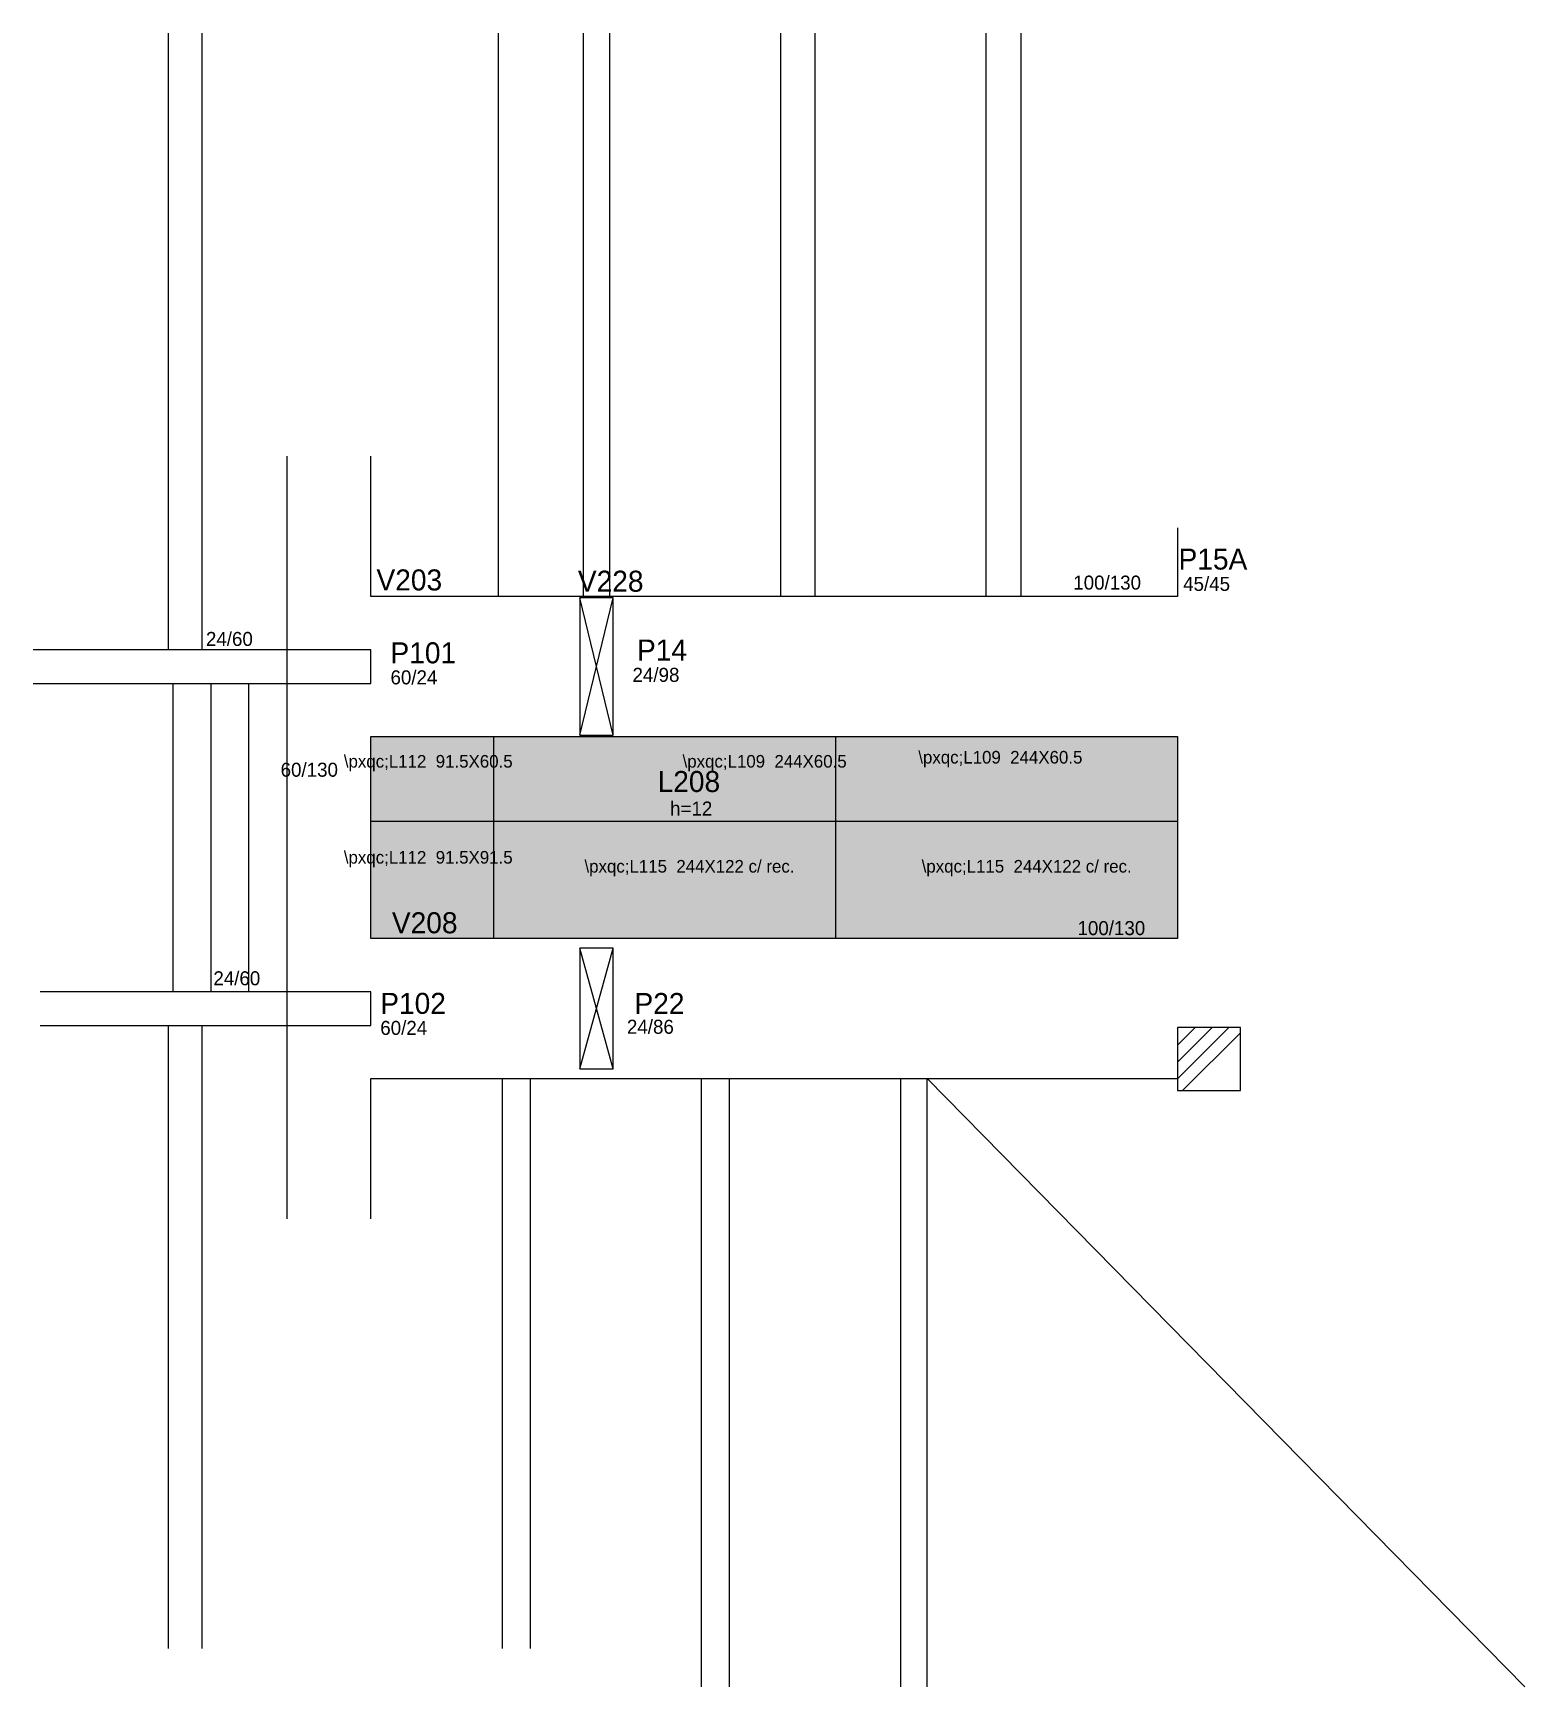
# Model space of a CAD drawing. Header units: metres. Extents: x 4093 to 5157, y 1701 to 2881.
import ezdxf

# ---------------------------------------------------------------- set-up
doc = ezdxf.new("R2010")
doc.units = ezdxf.units.M
for name, color, linetype in [('1', 7, 'Continuous'), ('3', 7, 'Continuous'), ('4', 7, 'Continuous'), ('7', 7, 'Continuous'), ('AUX00', 7, 'Continuous'), ('Painéis', 7, 'Continuous'), ('REAPROVEITAMENTO', 7, 'Continuous')]:
    doc.layers.add(name, color=color, linetype=linetype)

msp = doc.modelspace()

# ---------------------------------------------------------------- hatches: boundary and pattern name
at = {"layer": 'REAPROVEITAMENTO'}
h = msp.add_hatch(color=7, dxfattribs=at)
h.dxf.hatch_style = 1
h.paths.add_polyline_path([(4421.4, 2234.6), (4909.4, 2234.6), (4909.4, 2234.6), (4909.4, 2378.6), (4909.4, 2378.6), (4333.9, 2378.6), (4333.9, 2378.6), (4333.9, 2234.6), (4333.9, 2234.6), (4421.4, 2234.6), (4421.4, 2234.6)])

# ---------------------------------------------------------------- linework, layer by layer
at = {"layer": '1', "color": 7, "lineweight": 25}
for p, q in [((4482.9, 2379.6), (4506.9, 2477.6)), ((4506.9, 2379.6), (4482.9, 2477.6)), ((4482.9, 2141.6), (4506.9, 2227.6)), ((4506.9, 2141.6), (4482.9, 2227.6)), ((4730.9, 2134.6), (5157.4, 1700.6))]:
    msp.add_line(p, q, dxfattribs=at)
at = {"layer": '3', "color": 7, "lineweight": 25}
for p, q in [((4192.9, 2196.6), (4192.9, 2416.6)), ((4219.9, 2196.6), (4219.9, 2416.6)), ((4246.9, 2196.6), (4246.9, 2416.6)), ((4909.4, 2134.4), (4946.1, 2171.1)), ((4909.4, 2146.4), (4934.1, 2171.1)), ((4909.4, 2158.4), (4922, 2171.1)), ((4909.4, 2170.4), (4910, 2171.1)), ((4913.1, 2126.1), (4954.4, 2167.3)), ((4711.9, 2134.6), (4711.9, 1700.6)), ((4730.9, 1700.6), (4730.9, 2134.6))]:
    msp.add_line(p, q, dxfattribs=at)
for points in [[(4485.4, 2880.6), (4485.4, 2478.6)], [(4504.4, 2478.6), (4504.4, 2880.6)], [(4273.9, 2578.6), (4273.9, 2440.6)], [(4333.9, 2478.6), (4333.9, 2578.6)], [(4909.4, 2527.6), (4909.4, 2478.6)], [(4485.4, 2478.6), (4333.9, 2478.6)], [(4504.4, 2478.6), (4485.4, 2478.6)], [(4909.4, 2478.6), (4504.4, 2478.6)], [(4273.9, 2440.6), (4092.9, 2440.6)], [(4092.9, 2416.6), (4273.9, 2416.6)], [(4273.9, 2416.6), (4273.9, 2196.6)], [(4333.9, 2234.6), (4333.9, 2378.6)], [(4333.9, 2378.6), (4494.9, 2378.6)], [(4494.9, 2378.6), (4909.4, 2378.6)], [(4909.4, 2378.6), (4909.4, 2340.1)], [(4909.4, 2340.1), (4909.4, 2234.6)], [(4494.9, 2234.6), (4333.9, 2234.6)], [(4909.4, 2234.6), (4494.9, 2234.6)], [(4273.9, 2196.6), (4097.9, 2196.6)], [(4097.9, 2172.6), (4273.9, 2172.6)], [(4273.9, 2172.6), (4273.9, 2034.6)], [(4333.9, 2034.6), (4333.9, 2134.6)], [(4333.9, 2134.6), (4494.9, 2134.6)], [(4494.9, 2134.6), (4909.4, 2134.6)]]:
    msp.add_lwpolyline(points, dxfattribs=at)
at = {"layer": '7', "color": 7, "lineweight": 25}
for points in [[(4482.9, 2379.6), (4506.9, 2379.6), (4506.9, 2477.6), (4482.9, 2477.6), (4482.9, 2379.6)], [(4273.9, 2416.6), (4333.9, 2416.6), (4333.9, 2440.6), (4273.9, 2440.6), (4273.9, 2416.6)], [(4482.9, 2141.6), (4506.9, 2141.6), (4506.9, 2227.6), (4482.9, 2227.6), (4482.9, 2141.6)], [(4273.9, 2172.6), (4333.9, 2172.6), (4333.9, 2196.6), (4273.9, 2196.6), (4273.9, 2172.6)], [(4909.4, 2126.1), (4954.4, 2126.1), (4954.4, 2171.1), (4909.4, 2171.1), (4909.4, 2126.1)]]:
    msp.add_lwpolyline(points, dxfattribs=at)
at = {"layer": 'Painéis', "color": 7, "lineweight": 25}
for p, q in [((4189.4, 2440.6), (4189.4, 2880.6)), ((4213.4, 2440.6), (4213.4, 2880.6)), ((4424.9, 2478.6), (4424.9, 2880.6)), ((4626.4, 2478.6), (4626.4, 2880.6)), ((4650.9, 2478.6), (4650.9, 2880.6)), ((4772.9, 2478.6), (4772.9, 2880.6)), ((4797.9, 2478.6), (4797.9, 2880.6)), ((4421.4, 2378.6), (4421.4, 2234.6)), ((4665.4, 2378.6), (4665.4, 2234.6)), ((4909.4, 2318.1), (4333.9, 2318.1)), ((4189.4, 1728.1), (4189.4, 2172.6)), ((4213.4, 1728.1), (4213.4, 2172.6)), ((4427.9, 1728.1), (4427.9, 2134.6)), ((4447.9, 1728.1), (4447.9, 2134.6)), ((4569.9, 1700.6), (4569.9, 2134.6)), ((4589.9, 1700.6), (4589.9, 2134.6))]:
    msp.add_line(p, q, dxfattribs=at)

# ---------------------------------------------------------------- texts
at = {"layer": '3', "color": 7, "lineweight": 25}
for s, p in [('100/130', (4835.1, 2483.5)), ('45/45', (4913.5, 2482.6)), ('24/60', (4216.2, 2443.3)), ('60/24', (4347.9, 2415.9)), ('24/98', (4520.6, 2417.7)), ('60/130', (4269.5, 2350)), ('h=12', (4547.4, 2322.3)), ('100/130', (4838.1, 2237)), ('24/60', (4221.5, 2201.2)), ('60/24', (4340.6, 2165.8)), ('24/86', (4516.6, 2166.6))]:
    msp.add_text(s, height=10, dxfattribs=at).set_placement(p)
at = {"layer": '4', "color": 7, "lineweight": 25}
for s, p in [('P15A', (4910.2, 2497.8)), ('V203', (4337.9, 2482.9)), ('V228', (4481.6, 2482)), ('P101', (4347.9, 2430.9)), ('P14', (4523.8, 2432.9)), ('L208', (4538.5, 2339.1)), ('V208', (4348.9, 2238.3)), ('P102', (4340.6, 2180.8)), ('P22', (4522, 2180.7))]:
    msp.add_text(s, height=15, dxfattribs=at).set_placement(p)
at = {"layer": 'AUX00', "color": 7, "lineweight": 25}
for s, p in [('\\pxqc;L112 ^J91.5X60.5', (4314.6, 2356.5)), ('\\pxqc;L109 ^J244X60.5', (4556.3, 2356.5)), ('\\pxqc;L109 ^J244X60.5', (4724.5, 2359.4)), ('\\pxqc;L112 ^J91.5X91.5', (4314.6, 2288)), ('\\pxqc;L115 ^J244X122^Jc/ rec.', (4486.3, 2281.6)), ('\\pxqc;L115 ^J244X122^Jc/ rec.', (4726.9, 2281.6))]:
    msp.add_text(s, height=9, dxfattribs=at).set_placement(p)

doc.saveas('drawing.dxf')
